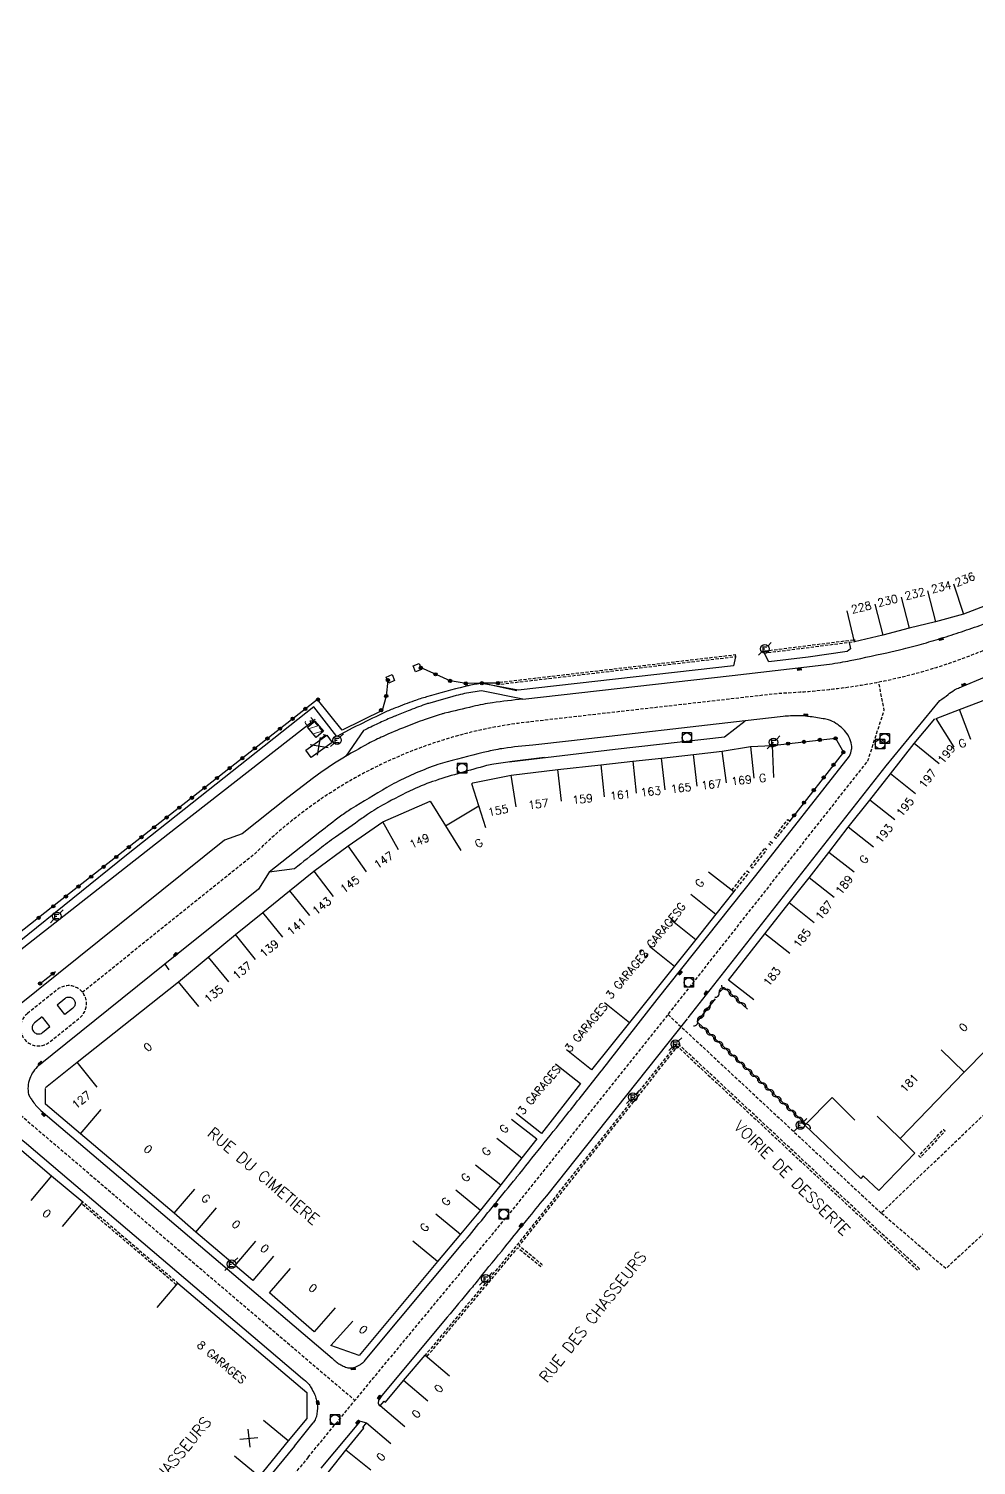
# Model space of a CAD drawing. Header units: millimetres. Extents: x 161000 to 162001, y 120999 to 122000.
# Drawn here: x 161679.6 to 161827.6, y 121520.2 to 121744.6 of the extents above; entities that cross this region are included whole.
import ezdxf
from ezdxf.enums import TextEntityAlignment as Align

# ---------------------------------------------------------------- set-up
doc = ezdxf.new("R2010")
doc.units = ezdxf.units.MM
doc.linetypes.add('DASHED', pattern=[0.75, 0.5, -0.25])
doc.layers.get('0').update_dxf_attribs({"linetype": 'CONTINUOUS'})
for name, color, linetype in [('W0001', 6, 'DASHED'), ('W0008', 7, 'CONTINUOUS'), ('W0017', 7, 'CONTINUOUS'), ('W0100', 7, 'CONTINUOUS'), ('W0112', 1, 'DASHED'), ('W0310', 3, 'CONTINUOUS'), ('W0322', 7, 'CONTINUOUS'), ('W0400', 7, 'CONTINUOUS'), ('W0420', 7, 'CONTINUOUS'), ('W0471', 7, 'CONTINUOUS'), ('W0989', 7, 'CONTINUOUS'), ('W0991', 7, 'CONTINUOUS'), ('W1102', 7, 'CONTINUOUS')]:
    doc.layers.add(name, color=color, linetype=linetype)
doc.styles.get("Standard").update_dxf_attribs({"font": 'romans.shx', "width": 0.85})

# ---------------------------------------------------------------- blocks, each defined once
blk = doc.blocks.new('t322o')
at = {"color": 0, "linetype": 'Continuous'}
for radius in [0.25, 0.15]:
    blk.add_circle((0, 0), radius, dxfattribs=at)
blk = doc.blocks.new('T400')
for p, q in [((-0.15, 0.3), (0.15, 0.3)), ((-0.15, -0.25), (-0.15, 0.3)), ((-0.15, 0.15), (0.15, 0.15)), ((-0.15, 0), (0.15, 0)), ((0.15, 0.3), (0.15, -0.25)), ((-0.15, -0.15), (0.15, -0.15)), ((-0.15, -0.25), (-0.15, -0.3)), ((-0.15, -0.3), (0.15, -0.3)), ((0.15, -0.3), (0.15, -0.25))]:
    blk.add_line(p, q)
blk = doc.blocks.new('t991o')
at = {"color": 0, "linetype": 'Continuous'}
for p, q in [((-1, 1), (1, -1)), ((-1, -1), (1, 1))]:
    blk.add_line(p, q, dxfattribs=at)
blk = doc.blocks.new('t310o')
at = {"color": 0, "linetype": 'Continuous'}
for centre, start, end in [((-0.5, 0.38), 216.8699, 323.1304), ((0.5, -0.37), 36.8699, 143.1303)]:
    blk.add_arc(centre, 0.625, start, end, dxfattribs=at)
blk = doc.blocks.new('t112o')
at = {"color": 0, "linetype": 'Continuous'}
for p, q in [((-0.5, 0.5), (0.5, 0.5)), ((-0.5, -0.5), (-0.5, 0.5)), ((0.5, 0.5), (0.5, -0.5)), ((0.5, -0.5), (-0.5, -0.5))]:
    blk.add_line(p, q, dxfattribs=at)
blk = doc.blocks.new('T471')
for p, q in [((-0.333334, 0.333334), (-0.333334, -0.333334)), ((-0.333334, 0.333334), (0.333334, 0.333334)), ((-0.333334, 0), (0, 0)), ((0.500001, 0.500001), (1.000002, 1.000002)), ((-0.500001, -0.500001), (-1.000002, -1.000002)), ((-0.333334, -0.333334), (0.333334, -0.333334))]:
    blk.add_line(p, q)
blk.add_ellipse((0, 0), major_axis=(0.471405, 0.471405), ratio=1, start_param=5.4977871438, end_param=11.780972451)
blk = doc.blocks.new('T420')
for p, q in [((0.75, 0.75), (-0.75, 0.75)), ((-0.75, 0.75), (-0.75, -0.75)), ((0.75, 0.75), (0.75, -0.75)), ((0.75, -0.75), (-0.75, -0.75))]:
    blk.add_line(p, q)
blk.add_ellipse((0, 0), major_axis=(-0.53, 0.53), ratio=1, start_param=3.926991, end_param=10.210176)

msp = doc.modelspace()

# ---------------------------------------------------------------- linework, layer by layer
at = {"layer": 'W0001', "flags": 128}
msp.add_lwpolyline([(162000, 121744.57), (161951.21, 121714.48), (161921, 121696.35), (161876.2, 121670.32, -0.04115), (161825.87, 121646.36, -0.057464), (161807.22, 121641.66, -0.023042), (161796.8, 121640.76), (161757.53, 121636.28, 0.168895), (161715, 121615.83), (161687.96, 121594.09)], format="xyb", dxfattribs=at)
for points in [[(161723.21, 121521.49), (161733.43, 121533.88), (161755.68, 121560.76), (161780.27, 121591.66), (161810.63, 121630.22), (161813.19, 121638.14), (161812.34, 121642.5)], [(161779.43, 121590.61), (161811.86, 121560.42), (161812.72, 121559.62)], [(161671.44, 121580.75), (161730.51, 121530.37)]]:
    msp.add_lwpolyline(points, dxfattribs=at)
msp.add_lwpolyline([(161679.35, 121590.77, 1.008254), (161682.86, 121586.34), (161687.51, 121590.09, 1.006964), (161684.01, 121594.51)], format="xyb", close=True, dxfattribs=at)
msp.add_lwpolyline([(161813.9, 121560.76), (161834.5, 121580.48), (161840.55, 121586.28), (161851.01, 121576.93), (161822.81, 121550.94), (161812.72, 121559.62)], close=True, dxfattribs=at)
at = {"layer": 'W0001'}
msp.add_lwpolyline([(161723.21, 121521.49), (161708.44, 121503.61, -0.052031), (161692.74, 121488.19, 0.000599), (161675.67, 121474.82, -0.005504), (161648.34, 121452.8, 0.018605), (161611.09, 121421.03, -0.000909), (161565.62, 121378.12, 0.342922), (161564.36, 121370.06, -0.00009), (161590.01, 121323.77), (161598.54, 121308.89, 0.062268), (161621.4, 121278.54, -0.003977), (161672.79, 121224.97, 0.000187), (161728.28, 121166.78, -0.000686), (161805.22, 121085.95), (161826.39, 121063.66)], format="xyb", dxfattribs=at)
at = {"layer": 'W0008', "flags": 128}
for points in [[(161782.56, 121590.1), (161813.51, 121629.45), (161821.89, 121639.66), (161821.89, 121639.66), (161821.89, 121639.66, 0.027886), (161823.18, 121640.6, -0.036826), (161824.18, 121641.3, -0.030079), (161824.58, 121641.51, -0.016072), (161825.37, 121641.82), (161828.88, 121643.28), (161834.2, 121645.44), (161842.97, 121649.24, 0.006783), (161852.94, 121653.82, 0.010112), (161859.52, 121657.11, 0.000063), (161867.44, 121661.28, 0.002579), (161867.63, 121661.38, 0.000553), (161868.06, 121661.61, 0.000041), (161873.81, 121664.74, 0.002806), (161875.5, 121665.67, 0.001317), (161879.09, 121667.68), (161892.36, 121675.3), (161920.29, 121691.57)], [(161756.75, 121639.87), (161789.46, 121643.58), (161802.88, 121645.1, 0.00549), (161806.38, 121645.61, 0.012726), (161807.88, 121645.89, 0.001062), (161814.45, 121647.3, 0.007615), (161815.36, 121647.51, 0.006205), (161818.65, 121648.37, 0.006679), (161821.68, 121649.25, 0.006459), (161824.85, 121650.26, 0.006246), (161828.11, 121651.38, 0.00666), (161832.32, 121652.96, 0.005301), (161837.57, 121655.08, 0.004052), (161838.42, 121655.44, 0.00046), (161845.94, 121658.72, 0.010506), (161848.24, 121659.78, 0.005051), (161852.95, 121662.13)], [(161755.82, 121641.18), (161750.4, 121642.36, 0.005702), (161748.36, 121642, 0.017811), (161747.72, 121641.86, 0.005183), (161741.71, 121640.22, 0.01571), (161739.76, 121639.6, 0.008357), (161736.83, 121638.5, 0.014146), (161735.13, 121637.78, 0.0062), (161734.28, 121637.38, 0.001285), (161730.21, 121635.38), (161727.68, 121634.02), (161724.11, 121638.69), (161694.83, 121615.52), (161669.64, 121595.19)], [(161756.76, 121639.86, 0.014217), (161752, 121639.3, 0.021921), (161748.96, 121638.72, 0.001446), (161744.52, 121637.66, 0.012757), (161744.02, 121637.52, 0.012942), (161741.49, 121636.7, 0.010326), (161738.36, 121635.52, 0.00969), (161734.92, 121634.05, 0.014377), (161732.64, 121632.95, 0.008713), (161732.25, 121632.74, 0.001087), (161729.12, 121630.97, 0.01771), (161727.1, 121629.72, 0.011281), (161724.06, 121627.59), (161720.03, 121624.53), (161712.89, 121618.82), (161710.13, 121617.86), (161677.61, 121591.7)], [(161793.14, 121612.33), (161807.75, 121630.99, 0.069454), (161808.11, 121631.99, 0.100248), (161808.11, 121632.73, 0.068187), (161807.69, 121633.96, 0.072398), (161806.99, 121634.96, 0.056488), (161805.65, 121636.09, 0.077585), (161804.5, 121636.63, 0.027642), (161803.64, 121636.82, 0.010459), (161801.34, 121637.17, 0.031361), (161799.68, 121637.27, 0.022986), (161797.42, 121637.17), (161791.47, 121636.47), (161764.35, 121633.37), (161764.35, 121633.37), (161758.32, 121632.69, 0.013866), (161753.76, 121632.18, 0.025626), (161751.33, 121631.71, 0.004225), (161744.93, 121630.09, 0.018192), (161743.46, 121629.64, 0.017768), (161740.07, 121628.34, 0.01872), (161736.95, 121626.87, 0.014798), (161735.51, 121626.08, 0.00374), (161729.95, 121622.72, 0.020943), (161728.26, 121621.58, 0.010556), (161725.05, 121619.11), (161717.11, 121612.84), (161715.44, 121610.22), (161700.82, 121598.47), (161681.1, 121582.63)], [(161755.69, 121565.09, 0.00013), (161755.72, 121565.14, 0.001526), (161755.78, 121565.2, 0.000011), (161763.41, 121574.73, 0.001489), (161765.58, 121577.46, 0.000704), (161770.15, 121583.25), (161777.75, 121592.96), (161793.14, 121612.33)], [(161756.87, 121557.89, 0.000319), (161757.8, 121559.04, 0.000111), (161760.47, 121562.32), (161782.45, 121589.93)], [(161681.12, 121582.64, 0.065705), (161680.29, 121581.72, 0.065705), (161679.72, 121580.62, 0.066853), (161679.46, 121579.38, 0.066853), (161679.53, 121578.12, 0.01776), (161679.85, 121577.57, 0.01776), (161680.2, 121577.04, 0.026501), (161680.8, 121576.29, 0.026501), (161681.47, 121575.62), (161710.56, 121550.89), (161726.98, 121536.95)], [(161561.06, 121509.86), (161619.38, 121538.95), (161625.69, 121542.24), (161629.03, 121544.08), (161632.03, 121544.77, 0.003618), (161634.72, 121546.46, 0.008326), (161635.88, 121547.23, 0.000424), (161637.97, 121548.66, 0.000272), (161641.22, 121550.9, 0.0087), (161643.29, 121552.39, 0.004736), (161647.03, 121555.22), (161666.02, 121570.31), (161669.2, 121572.9, -0.036974), (161670.52, 121573.49, -0.050866), (161671.55, 121573.74, -0.025526), (161672.97, 121573.86, -0.029458), (161674.2, 121573.83, -0.094249), (161675.15, 121573.57, -0.059802), (161676.44, 121572.73), (161679.2, 121570.49), (161722.31, 121533.79)], [(161752.39, 121561.04, 0.000001), (161755.69, 121565.09)], [(161732.13, 121536.63), (161747.65, 121555.22, 0.000175), (161750.64, 121558.88, 0.000296), (161752.39, 121561.04)], [(161753.94, 121554.3, 0.000006), (161756.87, 121557.89)], [(161749.97, 121549.42, 0.000004), (161753.94, 121554.3)], [(161749.97, 121549.42, -0.002264), (161748.49, 121547.62, -0.000952), (161744.93, 121543.35), (161734.74, 121531.12, 0.039752), (161734.5, 121530.85, 0.044347), (161734.34, 121530.58, 0.027557), (161734.21, 121530.28, 0.039221), (161734.15, 121530.06, 0.182448), (161734.2, 121529.79, 0.12108), (161734.48, 121529.5)], [(161726.98, 121536.95, 0.033359), (161727.59, 121536.38, 0.041856), (161728.14, 121536.01, 0.018435), (161728.88, 121535.63, 0.040298), (161729.23, 121535.5, 0.104907), (161730.06, 121535.44, 0.090049), (161730.97, 121535.74, 0.017178), (161731.38, 121535.99, 0.020519), (161731.71, 121536.22, 0.033318), (161731.89, 121536.37, 0.021624), (161732.13, 121536.63)], [(161722.31, 121533.79, -0.043622), (161723.21, 121532.99, -0.063999), (161723.7, 121532.32, -0.012806), (161724.21, 121531.32, -0.034063), (161724.36, 121530.93, -0.033248), (161724.56, 121530.12, -0.033088), (161724.66, 121529.3, -0.036319), (161724.64, 121528.8, -0.021061), (161724.52, 121527.96, -0.070968), (161724.37, 121527.51, -0.043805), (161723.97, 121526.86)]]:
    msp.add_lwpolyline(points, format="xyb", dxfattribs=at)
for points in [[(161721.09, 121523.23), (161723.97, 121526.86)], [(161725.25, 121519.8), (161731.38, 121527.12)], [(161731.38, 121527.12), (161732.35, 121526.87)]]:
    msp.add_lwpolyline(points, dxfattribs=at)
at = {"layer": 'W0008'}
msp.add_lwpolyline([(161721.09, 121523.23), (161706.33, 121505.36, -0.052027), (161691.03, 121490.34, 0.001158), (161660.71, 121466.14, 0.00831), (161622.32, 121434.79, 0.00922), (161583.83, 121399.01, -0.079902), (161574.8, 121392.95), (161543.67, 121378.07, -0.033243), (161492.64, 121357.62, -0.033243)], format="xyb", dxfattribs=at)
at = {"layer": 'W0017', "flags": 128}
for points in [[(161807.72, 121648.7), (161807.95, 121647.73), (161807.43, 121647.29), (161801.3, 121646.42), (161795.19, 121645.71), (161794.48, 121647.02)], [(161789.96, 121646.46), (161789.65, 121645.06), (161756.01, 121641.26), (161750.66, 121642.25)], [(161724.29, 121636.69), (161701.31, 121618.71), (161672.7, 121596.35), (161676.67, 121591.48)], [(161754.59, 121630.06), (161771.17, 121632.04), (161788.25, 121633.99), (161791.47, 121636.47)], [(161700.82, 121598.47), (161701.43, 121597.59)]]:
    msp.add_lwpolyline(points, dxfattribs=at)
for points in [[(161756.76, 121639.86), (161750.28, 121641.19, 0.009516), (161747.63, 121640.73, 0.019405), (161746.35, 121640.43, 0.002245), (161742.02, 121639.21, 0.016701), (161741.45, 121639.03, 0.006052), (161738.83, 121638.05, 0.007666), (161736.78, 121637.23, 0.000326), (161736.74, 121637.21, 0.000032), (161736.26, 121637, 0.008371), (161734.15, 121636.07, 0.007517), (161731.83, 121634.95), (161729.12, 121630.97)], [(161760.12, 121630.75), (161755.1, 121630.12, 0.010029), (161752.21, 121629.73, 0.025711), (161751.09, 121629.49, 0.014288), (161743.09, 121627.14, 0.031768), (161739.6, 121625.76, 0.015184), (161735.14, 121623.48, 0.024262), (161732.47, 121621.84, 0.00417), (161731.63, 121621.26, 0.000843), (161727.5, 121618.33, 0.00989), (161725.01, 121616.48, 0.006127), (161721.1, 121613.37), (161717.11, 121612.84)], [(161684.02, 121592.15), (161685.2, 121593.1, -0.140512), (161685.69, 121593.34, -0.150686), (161686.2, 121593.29, -0.12584), (161686.59, 121592.98, -0.122853), (161686.8, 121592.51, -0.146479), (161686.74, 121592, -0.13776), (161686.39, 121591.57), (161685.21, 121590.64), (161684.06, 121592.06)], [(161681.67, 121590.25), (161680.48, 121589.3, 0.136125), (161680.15, 121588.88, 0.150452), (161680.09, 121588.4, 0.156688), (161680.39, 121587.87, 0.152809), (161680.95, 121587.59, 0.103018), (161681.34, 121587.61, 0.098781), (161681.71, 121587.79), (161682.87, 121588.74), (161681.71, 121590.21)]]:
    msp.add_lwpolyline(points, format="xyb", dxfattribs=at)
at = {"layer": 'W0100'}
for p, q in [((161829.65, 121654.71), (161825.58, 121653.13)), ((161808.57, 121648.81), (161807.4, 121653.67)), ((161825.58, 121653.13), (161821.21, 121651.96)), ((161817.07, 121650.96), (161812.98, 121649.87)), ((161821.21, 121651.96), (161817.07, 121650.96)), ((161812.98, 121649.87), (161808.57, 121648.81)), ((161824.98, 121638.26), (161830.59, 121640.4)), ((161817.9, 121632.93), (161821.11, 121636.82)), ((161821.32, 121636.87), (161824.98, 121638.26)), ((161723.12, 121635.49), (161724.25, 121636.45)), ((161724.46, 121633.9), (161723.12, 121635.49)), ((161724.25, 121636.45), (161725.6, 121634.86)), ((161725.6, 121634.86), (161724.46, 121633.9)), ((161722.86, 121631.92), (161726.13, 121634.25)), ((161726.95, 121633.1), (161723.68, 121630.76)), ((161726.13, 121634.25), (161726.95, 121633.1)), ((161787.88, 121631.77), (161792.32, 121632.49)), ((161792.32, 121632.49), (161795.7, 121632.62)), ((161795.7, 121632.62), (161795.89, 121627.62)), ((161814.19, 121628.2), (161817.9, 121632.93)), ((161723.68, 121630.76), (161722.86, 121631.92)), ((161768.93, 121629.6), (161773.91, 121630.16)), ((161773.91, 121630.16), (161778.42, 121630.68)), ((161778.42, 121630.68), (161783.4, 121631.25)), ((161783.4, 121631.25), (161787.88, 121631.77)), ((161748.92, 121626.81), (161754.92, 121627.99)), ((161754.92, 121627.99), (161762.21, 121628.9)), ((161762.21, 121628.9), (161768.93, 121629.6)), ((161810.93, 121624.1), (161814.19, 121628.2)), ((161748.76, 121626.64), (161748.92, 121626.81)), ((161749.86, 121623.22), (161748.76, 121626.64)), ((161734.9, 121620.73), (161742.29, 121623.94)), ((161742.29, 121623.94), (161744.68, 121620.09)), ((161744.68, 121620.09), (161749.86, 121623.22)), ((161807.59, 121619.86), (161810.93, 121624.1)), ((161729.44, 121616.95), (161734.9, 121620.73)), ((161804.56, 121615.93), (161807.59, 121619.86)), ((161724.09, 121613.01), (161729.44, 121616.95)), ((161801.47, 121611.99), (161804.56, 121615.93)), ((161720.29, 121609.95), (161724.09, 121613.01)), ((161785.74, 121612.91), (161789.68, 121609.83)), ((161798.34, 121608.07), (161801.47, 121611.99)), ((161716.13, 121606.56), (161720.29, 121609.95)), ((161789.68, 121609.83), (161786.92, 121606.3)), ((161794.54, 121603.24), (161798.34, 121608.07)), ((161711.84, 121603.1), (161716.13, 121606.56)), ((161786.92, 121606.3), (161783.77, 121602.35)), ((161707.6, 121599.58), (161711.84, 121603.1)), ((161788.89, 121595.99), (161794.54, 121603.24)), ((161783.77, 121602.35), (161780.46, 121598.18)), ((161702.97, 121595.75), (161707.6, 121599.58)), ((161780.46, 121598.18), (161773.42, 121589.36)), ((161687.14, 121583.17), (161702.97, 121595.75)), ((161792.83, 121592.91), (161788.89, 121595.99)), ((161773.42, 121589.36), (161767.49, 121581.97)), ((161832.56, 121588.64), (161825.7, 121581.62)), ((161767.49, 121581.97), (161763.59, 121585.1)), ((161682.18, 121579.2), (161687.14, 121583.17)), ((161761.83, 121582.92), (161765.76, 121579.83)), ((161825.7, 121581.62), (161815.7, 121571.26)), ((161682.16, 121576.61), (161682.18, 121579.09)), ((161765.76, 121579.83), (161759.65, 121572.06)), ((161687.67, 121571.97), (161682.16, 121576.61)), ((161800.79, 121573.33), (161805.07, 121577.65)), ((161805.07, 121577.65), (161808.62, 121574.13)), ((161754.98, 121574.28), (161758.93, 121571.22)), ((161759.65, 121572.06), (161755.72, 121575.15)), ((161702.26, 121559.58), (161687.67, 121571.97)), ((161809.52, 121565.01), (161800.79, 121573.33)), ((161676.01, 121571.53), (161683.11, 121565.42)), ((161758.93, 121571.22), (161756.6, 121568.22)), ((161815.7, 121571.26), (161817.98, 121568.98)), ((161756.6, 121568.22), (161753.29, 121564.05)), ((161817.98, 121568.98), (161812.34, 121563.12)), ((161683.11, 121565.42), (161688.02, 121561.36)), ((161809.9, 121565.41), (161809.52, 121565.01)), ((161812.34, 121563.12), (161809.9, 121565.41)), ((161753.29, 121564.05), (161750.14, 121560.08)), ((161688.02, 121561.36), (161684.8, 121557.53)), ((161705.65, 121556.65), (161702.26, 121559.58)), ((161750.14, 121560.08), (161747, 121556.32)), ((161711.81, 121551.42), (161705.65, 121556.65)), ((161747, 121556.32), (161743.42, 121552.03)), ((161743.42, 121552.03), (161739.58, 121555.23)), ((161714.57, 121549.08), (161711.81, 121551.42)), ((161717.8, 121552.9), (161714.57, 121549.08)), ((161743.42, 121552.03), (161731.18, 121537.37)), ((161717.16, 121547.18), (161720.44, 121550.94)), ((161699.62, 121544.86), (161702.86, 121548.68)), ((161702.86, 121548.68), (161722.99, 121531.59)), ((161724.17, 121541.06), (161717.16, 121547.18)), ((161727.45, 121544.83), (161724.17, 121541.06)), ((161726.76, 121538.91), (161730.21, 121542.76)), ((161731.18, 121537.37), (161726.76, 121538.91)), ((161738.09, 121533.48), (161741.5, 121537.44)), ((161741.5, 121537.44), (161745.29, 121534.18)), ((161735.29, 121530.08), (161738.09, 121533.48)), ((161722.99, 121531.59), (161723.02, 121527.55)), ((161734.48, 121529.5), (161735.1, 121530.23)), ((161738.29, 121526.25), (161734.48, 121529.5)), ((161735.1, 121530.23), (161735.29, 121530.08)), ((161723.02, 121527.55), (161720.1, 121524.06)), ((161731.73, 121526.15), (161732.35, 121526.87)), ((161732.35, 121526.87), (161736.14, 121523.61)), ((161729.12, 121522.6), (161731.9, 121526.04)), ((161731.9, 121526.04), (161731.73, 121526.15)), ((161725.36, 121517.86), (161729.12, 121522.6))]:
    msp.add_line(p, q, dxfattribs=at)
msp.add_lwpolyline([(161720.1, 121524.06), (161715.56, 121518.5), (161710.5, 121512.34), (161706.64, 121515.52)], dxfattribs=at)
at = {"layer": 'W0112', "flags": 128}
for points in [[(161808.53, 121649.16), (161808.57, 121648.81), (161794.48, 121647.02), (161794.44, 121647.38)], [(161789.92, 121646.82), (161789.96, 121646.46), (161752.91, 121642.13), (161752.87, 121642.48)], [(161798.16, 121621.07), (161798.44, 121620.85), (161796.29, 121618.11), (161796.01, 121618.33)], [(161794.55, 121616.6), (161794.83, 121616.38), (161792.55, 121613.46), (161792.27, 121613.68)], [(161795.43, 121617.63), (161795.71, 121617.41), (161795.43, 121617.05), (161795.15, 121617.26)], [(161791.79, 121613.05), (161792.07, 121612.83), (161789.68, 121609.83), (161789.4, 121610.05)], [(161818.7, 121550.91), (161811.39, 121557.73), (161780.88, 121586.15), (161755.9, 121554.7), (161741.5, 121537.44), (161741.77, 121537.21), (161755.95, 121554.2), (161759.55, 121551.27), (161759.78, 121551.54), (161756.17, 121554.48), (161780.92, 121585.63), (161811.14, 121557.47), (161818.46, 121550.65)], [(161822.46, 121572.69), (161822.72, 121572.45), (161818.85, 121568.31), (161818.59, 121568.55)], [(161687.79, 121561.09), (161688.02, 121561.36), (161702.86, 121548.68), (161702.63, 121548.41)]]:
    msp.add_lwpolyline(points, close=True, dxfattribs=at)
at = {"layer": 'W0310', "flags": 128}
for points in [[(161787.43, 121594.04), (161788.18, 121594.86), (161791.86, 121591.47)], [(161800.95, 121573.48), (161783.97, 121589.5), (161786.84, 121593.08)]]:
    msp.add_lwpolyline(points, dxfattribs=at)
at = {"layer": 'W0322'}
for p, q in [((161735.67, 121642.84), (161735.41, 121640.33)), ((161724.65, 121639.83), (161683.09, 121607.27)), ((161735.41, 121640.33), (161734.77, 121638.11)), ((161734.77, 121638.11), (161728.52, 121635.01)), ((161681.34, 121595.46), (161683.73, 121597.34))]:
    msp.add_line(p, q, dxfattribs=at)
at = {"layer": 'W0322', "flags": 128}
for points in [[(161752.84, 121642.39), (161750.4, 121642.36), (161747.9, 121642.32), (161745.4, 121642.71), (161740.77, 121644.79)], [(161728.52, 121635.01), (161724.65, 121639.83)], [(161795.7, 121632.62), (161805.57, 121633.8), (161806.83, 121631.6), (161798.44, 121620.85)], [(161683.09, 121607.27), (161671.11, 121597.84)]]:
    msp.add_lwpolyline(points, dxfattribs=at)
at = {"layer": 'W1102'}
for p, q in [((161824.03, 121657.88), (161825.58, 121653.13)), ((161811.75, 121654.71), (161812.98, 121649.87)), ((161815.84, 121655.81), (161817.07, 121650.96)), ((161819.98, 121656.81), (161821.21, 121651.96)), ((161824.11, 121632.37), (161821.32, 121636.87)), ((161826.75, 121633.58), (161824.98, 121638.26)), ((161792.32, 121632.49), (161792.81, 121627.52)), ((161821.8, 121629.79), (161817.9, 121632.93)), ((161773.91, 121630.16), (161774.47, 121625.19)), ((161778.99, 121625.71), (161778.42, 121630.68)), ((161783.97, 121626.28), (161783.4, 121631.25)), ((161788.57, 121626.81), (161787.88, 121631.77)), ((161755.72, 121623.05), (161754.92, 121627.99)), ((161762.77, 121623.93), (161762.21, 121628.9)), ((161768.93, 121629.6), (161769.46, 121624.63)), ((161818.11, 121625.1), (161814.19, 121628.2)), ((161750.97, 121619.8), (161749.86, 121623.22)), ((161814.85, 121621), (161810.93, 121624.1)), ((161737.33, 121616.36), (161734.9, 121620.73)), ((161744.68, 121620.09), (161747.08, 121616.24)), ((161811.53, 121616.78), (161807.59, 121619.86)), ((161732.34, 121612.88), (161729.44, 121616.95)), ((161808.51, 121612.86), (161804.56, 121615.93)), ((161724.09, 121613.01), (161727.14, 121609.05)), ((161805.39, 121608.89), (161801.47, 121611.99)), ((161720.29, 121609.95), (161723.44, 121606.07)), ((161783, 121609.4), (161786.92, 121606.3)), ((161802.26, 121604.96), (161798.34, 121608.07)), ((161719.28, 121602.68), (161716.13, 121606.56)), ((161779.86, 121605.46), (161783.77, 121602.35)), ((161715.01, 121599.23), (161711.84, 121603.1)), ((161798.47, 121600.15), (161794.54, 121603.24)), ((161776.55, 121601.3), (161780.46, 121598.18)), ((161707.6, 121599.58), (161710.79, 121595.73)), ((161706.11, 121591.87), (161702.97, 121595.75)), ((161769.51, 121592.49), (161773.42, 121589.36)), ((161822.11, 121585.11), (161825.7, 121581.62)), ((161690.25, 121579.26), (161687.14, 121583.17)), ((161687.67, 121571.97), (161690.9, 121575.79)), ((161812.12, 121574.74), (161815.7, 121571.26)), ((161752.67, 121571.3), (161756.6, 121568.22)), ((161749.37, 121567.16), (161753.29, 121564.05)), ((161683.11, 121565.42), (161679.89, 121561.6)), ((161702.26, 121559.58), (161705.52, 121563.37)), ((161746.26, 121563.24), (161750.14, 121560.08)), ((161705.65, 121556.65), (161708.9, 121560.45)), ((161743.16, 121559.52), (161747, 121556.32)), ((161711.81, 121551.42), (161715.04, 121555.23)), ((161741.92, 121530.26), (161738.09, 121533.48)), ((161720.1, 121524.06), (161716.22, 121527.22)), ((161733.02, 121519.47), (161729.12, 121522.6)), ((161715.56, 121518.5), (161711.69, 121521.67))]:
    msp.add_line(p, q, dxfattribs=at)

# ---------------------------------------------------------------- block references
at = {"layer": 'W0112'}
for p, rotation in [((161736.05, 121643.05), 23.60258781125549), ((161740.26, 121644.79), 202.5939199396475)]:
    msp.add_blockref('t112o', p, dxfattribs=dict(at, rotation=rotation))
at = {"layer": 'W0310'}
for p, rotation in [((161787.43, 121594.04), 47.37522306365976), ((161788.52, 121594.55), 317.3752230642837), ((161789.67, 121593.49), 317.3752230642837), ((161786.02, 121592.05), 51.23173533659715), ((161790.82, 121592.43), 317.3752230642837), ((161784.06, 121589.61), 51.23173533659715), ((161785.04, 121590.83), 51.23173533659715), ((161785, 121588.52), 136.6840421938061), ((161786.14, 121587.45), 136.6840421938061), ((161787.28, 121586.38), 136.6840421938061), ((161788.42, 121585.3), 136.6840421938061), ((161789.56, 121584.23), 136.6840421938061), ((161790.7, 121583.15), 136.6840421938061), ((161791.84, 121582.08), 136.6840421938061), ((161792.98, 121581), 136.6840421938061), ((161794.12, 121579.93), 136.6840421938061), ((161795.26, 121578.86), 136.6840421938061), ((161796.4, 121577.78), 136.6840421938061), ((161797.54, 121576.71), 136.6840421938061), ((161798.68, 121575.63), 136.6840421938061), ((161799.82, 121574.56), 136.6840421938061), ((161800.95, 121573.48), 136.6840421938061)]:
    msp.add_blockref('t310o', p, dxfattribs=dict(at, rotation=rotation))
at = {"layer": 'W0322'}
for p, rotation in [((161740.81, 121644.77), 155.825438013055), ((161743.1, 121643.75), 155.825438013055), ((161735.67, 121642.84), 264.0904373508945), ((161745.38, 121642.72), 155.825438013055), ((161747.84, 121642.33), 170.9884739783813), ((161750.34, 121642.36), 181.029168526563), ((161752.84, 121642.39), 180.5840083110346), ((161724.74, 121639.82), 170.351707103264), ((161735.41, 121640.36), 264.0904373508945), ((161720.79, 121636.81), 218.0842577212589), ((161722.76, 121638.35), 218.0842577212589), ((161734.6, 121638.14), 170.351707103264), ((161718.82, 121635.27), 218.0842577212589), ((161714.89, 121632.19), 218.0842577212589), ((161716.85, 121633.73), 218.0842577212589), ((161795.7, 121632.62), 6.835371015105713), ((161798.19, 121632.92), 6.835371015105713), ((161800.67, 121633.21), 6.835371015105713), ((161803.15, 121633.51), 6.835371015105713), ((161805.6, 121633.75), 299.6509907410762), ((161712.92, 121630.64), 218.0842577212589), ((161805.27, 121629.61), 232.0247197265221), ((161806.81, 121631.58), 232.0247197265221), ((161708.98, 121627.56), 218.0842577212589), ((161710.95, 121629.1), 218.0842577212589), ((161803.73, 121627.64), 232.0247197265221), ((161707.02, 121626.02), 218.0842577212589), ((161802.19, 121625.67), 232.0247197265221), ((161703.08, 121622.93), 218.0842577212589), ((161705.05, 121624.47), 218.0842577212589), ((161800.66, 121623.7), 232.0247197265221), ((161701.11, 121621.39), 218.0842577212589), ((161799.12, 121621.73), 232.0247197265221), ((161699.14, 121619.85), 218.0842577212589), ((161695.21, 121616.76), 218.0842577212589), ((161697.18, 121618.31), 218.0842577212589), ((161693.24, 121615.22), 218.0842577212589), ((161689.31, 121612.14), 218.0842577212589), ((161691.27, 121613.68), 218.0842577212589), ((161687.34, 121610.6), 218.0842577212589), ((161683.4, 121607.51), 218.0842577212589), ((161685.37, 121609.05), 218.0842577212589), ((161681.12, 121605.72), 218.1872903754561), ((161683.31, 121597.01), 38.0715935080525), ((161681.34, 121595.46), 38.0715935080525)]:
    msp.add_blockref('t322o', p, dxfattribs=dict(at, rotation=rotation))
at = {"layer": 'W0400'}
for p, rotation in [((161822.05, 121649.24), 287.9315782719632), ((161799.96, 121644.56), 99.58589488255295), ((161825.63, 121642.13), 292.5635592319239), ((161800.97, 121637.39), 81.59089787658698), ((161702.49, 121599.97), 312.2007491084481), ((161781.34, 121597.14), 317.8234263717833), ((161785.37, 121593.97), 323.9786006035947), ((161681.35, 121583.01), 128.6139290465395), ((161681.87, 121575), 228.7832567364887), ((161752.51, 121560.89), 318.6506791518855), ((161756.5, 121557.68), 142.4390713681212), ((161730.27, 121535.31), 100.1121398426005), ((161724.72, 121529.98), 189.2136227096626), ((161734.34, 121530.82), 146.3551042865902), ((161730.97, 121526.92), 139.2320011770788)]:
    msp.add_blockref('T400', p, dxfattribs=dict(at, rotation=rotation))
at = {"layer": 'W0420'}
for p in [(161782.36, 121633.84), (161813.26, 121633.72), (161812.55, 121632.84), (161747.25, 121629.07), (161782.68, 121595.62), (161753.77, 121559.42), (161727.41, 121527.36)]:
    msp.add_blockref('T420', p, dxfattribs=at)
at = {"layer": 'W0471'}
for p in [(161794.55, 121647.72), (161727.72, 121633.46), (161795.91, 121633.12), (161683.94, 121605.96), (161780.57, 121586), (161773.94, 121577.73), (161800.09, 121573.36), (161711.22, 121551.63), (161750.97, 121549.33)]:
    msp.add_blockref('T471', p, dxfattribs=at)
at = {"layer": 'W0991', "extrusion": (0, 0, -1), "rotation": 54.5254263737187}
msp.add_blockref('t991o', (-161724.92, 121632.51), dxfattribs=at)
at = {"layer": 'W0991', "rotation": 320.7645082009318}
msp.add_blockref('t991o', (161713.95, 121524.44), dxfattribs=at)

# ---------------------------------------------------------------- texts
at = {"layer": 'W0989'}
for s, rotation, p in [('VOIRIE DE DESSERTE', 315.3222, (161798.82, 121565.07)), ('RUE DU CIMETIERE', 319.5382, (161716.23, 121565.4)), ('RUE DES CHASSEURS', 51.6025, (161767.68, 121543.41)), ('RUE DES CHASSEURS', 50.4379, (161699.5, 121517.74))]:
    msp.add_text(s, height=1.75, rotation=rotation, dxfattribs=at).set_placement(p, align=Align.MIDDLE)
at = {"layer": 'W0991'}
for s, rotation, p in [('236', 21.2484, (161825.81, 121658.58)), ('232', 13.4795, (161817.97, 121656.32)), ('234', 13.4795, (161822.11, 121657.38)), ('228', 13.4795, (161809.61, 121654.2)), ('230', 13.4795, (161813.73, 121655.24)), ('3771', 310.1036, (161724.37, 121635.17)), ('199', 50.4561, (161822.92, 121631.32)), ('G', 20.8131, (161825.39, 121632.97)), ('169', 6.3555, (161790.91, 121627.2)), ('G', 6.3555, (161794.19, 121627.56)), ('197', 51.8719, (161819.98, 121627.47)), ('161', 6.3555, (161771.97, 121624.91)), ('163', 6.3555, (161776.73, 121625.45)), ('165', 6.3555, (161781.47, 121626)), ('167', 6.3555, (161786.21, 121626.54)), ('155', 11.1214, (161752.89, 121622.49)), ('157', 6.9323, (161759.17, 121623.49)), ('159', 6.0049, (161766.09, 121624.28)), ('195', 51.8719, (161816.47, 121623.04)), ('149', 23.4809, (161740.59, 121617.75)), ('193', 51.8719, (161813.19, 121618.89)), ('G', 31.1298, (161749.86, 121617.37)), ('147', 34.6653, (161735.01, 121614.73)), ('G', 52.3146, (161810.03, 121614.84)), ('145', 36.3454, (161729.72, 121610.95)), ('189', 51.8719, (161806.95, 121610.88)), ('G', 50.1799, (161784.36, 121611.15)), ('143', 38.9002, (161725.33, 121607.59)), ('G', 50.1799, (161781.44, 121607.44)), ('187', 51.8719, (161803.82, 121606.91)), ('141', 39.1684, (161721.37, 121604.38)), ('2 GARAGES', 50.1799, (161778.2, 121603.37)), ('185', 51.7715, (161800.37, 121602.56)), ('139', 38.9409, (161717.13, 121600.94)), ('137', 39.6264, (161712.91, 121597.49)), ('3 GARAGES', 50.1799, (161773.03, 121596.89)), ('183', 52.0747, (161795.66, 121596.54)), ('135', 39.5732, (161708.47, 121593.82)), ('3 GARAGES', 50.1799, (161766.63, 121588.62)), ('0', 45.635, (161825.55, 121588.63)), ('0', 38.475, (161698.16, 121585.55)), ('3 GARAGES', 50.1799, (161759.3, 121578.84)), ('181', 46.0461, (161817.1, 121579.91)), ('127', 38.6911, (161687.78, 121577.29)), ('G', 50.1799, (161753.81, 121572.78)), ('0', 319.6498, (161698.21, 121569.58)), ('G', 50.1799, (161751.03, 121569.24)), ('G', 50.1799, (161747.8, 121565.17)), ('G', 319.1578, (161707.22, 121561.9)), ('G', 50.1799, (161744.73, 121561.41)), ('0', 320.3998, (161682.38, 121559.53)), ('0', 319.6437, (161711.96, 121557.85)), ('G', 50.1799, (161741.37, 121557.38)), ('0', 319.7794, (161716.42, 121554.07)), ('0', 318.8997, (161723.95, 121547.89)), ('0', 318.8997, (161731.82, 121541.41)), ('8 GARAGES', 320.0751, (161709.69, 121536.32)), ('0', 51.5817, (161743.6, 121532.22)), ('0', 51.5817, (161740.1, 121528.26)), ('0', 51.5817, (161734.58, 121521.54))]:
    msp.add_text(s, height=1.25, rotation=rotation, dxfattribs=at).set_placement(p, align=Align.MIDDLE)

doc.saveas('drawing.dxf')
